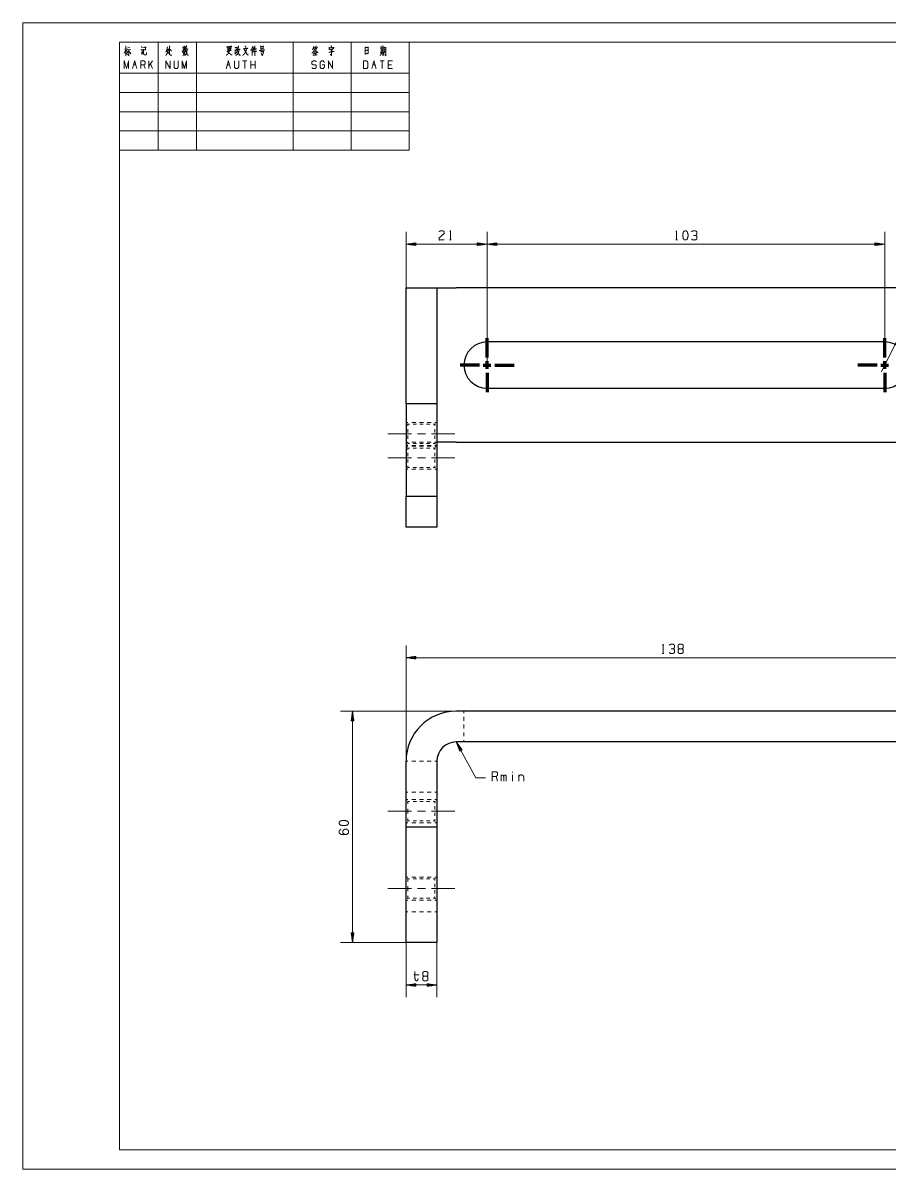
# Model space of a CAD drawing. Header units: millimetres. Extents: x 0 to 420, y 0 to 297.
# Drawn here: x 0 to 224.3, y 0 to 297 of the extents above; entities that cross this region are included whole.
import ezdxf

# ---------------------------------------------------------------- set-up
doc = ezdxf.new("R2010")
doc.units = ezdxf.units.MM
doc.layers.add('1', color=7, linetype='Continuous', true_color=0xffffff)

msp = doc.modelspace()

# ---------------------------------------------------------------- linework, layer by layer
at = {"layer": '1', "color": 132, "linetype": 'Continuous', "lineweight": 18}
for p, q in [((0, 297), (0, 0)), ((420, 297), (0, 297)), ((25, 292), (25, 264)), ((25, 292), (100, 292)), ((25, 292), (100, 292)), ((25, 292), (100, 292)), ((25, 292), (25, 5)), ((415, 292), (25, 292)), ((35, 292), (35, 264)), ((45, 292), (45, 264)), ((70, 292), (70, 264)), ((85, 292), (85, 264)), ((100, 292), (100, 264)), ((25, 284), (100, 284)), ((25, 279), (100, 279)), ((25, 274), (100, 274)), ((25, 269), (100, 269)), ((25, 264), (100, 264)), ((25, 5), (415, 5)), ((0, 0), (420, 0))]:
    msp.add_line(p, q, dxfattribs=at)
at = {"layer": '1', "color": 95, "linetype": 'Continuous', "lineweight": 18}
for p, q in [((26.34, 290.18), (26.96, 290.3)), ((26.7, 289.95), (26.92, 289.68)), ((26.99, 289.99), (27.95, 290.14)), ((27.13, 290.61), (27.71, 290.74)), ((41.34, 290.22), (42.13, 290.38)), ((42.25, 290.16), (42.79, 290.28)), ((53.17, 290.09), (53.7, 290.18)), ((54.91, 288.87), (55.37, 289.43)), ((75.25, 290.57), (75.67, 290.63)), ((75.35, 290.55), (75.45, 290.24)), ((75.83, 289.64), (75.37, 289.56)), ((75.82, 290.51), (76.35, 290.61)), ((75.98, 290.49), (76.11, 290.16)), ((92.56, 290.43), (93.43, 290.55)), ((92.84, 290.07), (93.11, 290.14)), ((92.86, 289.72), (93.09, 289.78)), ((93.6, 290.05), (93.85, 290.12)), ((28.66, 286.17), (29.22, 286.17)), ((31.62, 285.18), (31.34, 286.17)), ((33.59, 287.14), (32.63, 285.78)), ((32.63, 285.18), (32.63, 287.14)), ((33.59, 285.18), (33.04, 286.36)), ((52.94, 286.17), (53.49, 286.17)), ((58.02, 287.14), (56.9, 287.14)), ((57.46, 287.14), (57.46, 285.18)), ((59.02, 285.18), (59.02, 287.14)), ((60.14, 286.17), (59.02, 286.17)), ((60.14, 285.18), (60.14, 287.14)), ((90.65, 286.17), (91.2, 286.17)), ((93.6, 287.14), (92.49, 287.14)), ((93.05, 287.14), (93.05, 285.18)), ((95.45, 286.17), (94.61, 286.17)), ((110.52, 240.75), (110.95, 240.75)), ((169.11, 240.75), (169.53, 240.75)), ((165.61, 133.61), (166.03, 133.61)), ((122.93, 100.56), (122.59, 101.76)), ((123.86, 100.56), (123.86, 102.14)), ((126.81, 102.14), (126.81, 100.56)), ((128.41, 102.14), (128.41, 100.56)), ((101.29, 50.36), (102.61, 50.36))]:
    msp.add_line(p, q, dxfattribs=at)
at = {"layer": '1', "color": 13, "linetype": 'Continuous', "lineweight": 18}
for p, q in [((99.23, 228.33), (99.23, 242.84)), ((120.23, 208.33), (120.23, 242.84)), ((120.23, 215.33), (120.23, 242.84)), ((222.37, 206.59), (239.41, 241.02)), ((223.23, 215.33), (223.23, 242.84)), ((101.77, 240), (99.23, 239.66)), ((99.23, 239.66), (101.77, 239.33)), ((120.23, 239.66), (99.23, 239.66)), ((101.77, 239.69), (99.42, 239.69)), ((101.77, 239.64), (99.42, 239.64)), ((101.77, 239.74), (99.81, 239.74)), ((101.77, 239.59), (99.81, 239.59)), ((101.77, 239.79), (100.19, 239.79)), ((101.77, 239.53), (100.19, 239.53)), ((101.77, 239.84), (100.58, 239.84)), ((101.77, 239.48), (100.58, 239.48)), ((101.77, 239.89), (100.96, 239.89)), ((101.77, 239.43), (100.96, 239.43)), ((101.77, 239.94), (101.35, 239.94)), ((101.77, 239.38), (101.35, 239.38)), ((101.77, 239.99), (101.74, 239.99)), ((101.77, 239.99), (101.74, 239.99)), ((101.77, 239.33), (101.74, 239.33)), ((101.77, 239.33), (101.74, 239.33)), ((101.77, 239.33), (101.77, 240)), ((117.69, 240), (117.69, 239.33)), ((120.23, 239.66), (117.69, 240)), ((117.69, 239.99), (117.72, 239.99)), ((117.69, 239.99), (117.72, 239.99)), ((117.69, 239.94), (118.11, 239.94)), ((117.69, 239.89), (118.49, 239.89)), ((117.69, 239.84), (118.88, 239.84)), ((117.69, 239.79), (119.26, 239.79)), ((117.69, 239.74), (119.65, 239.74)), ((117.69, 239.69), (120.04, 239.69)), ((117.69, 239.33), (120.23, 239.66)), ((117.69, 239.64), (120.04, 239.64)), ((117.69, 239.59), (119.65, 239.59)), ((117.69, 239.53), (119.26, 239.53)), ((117.69, 239.48), (118.88, 239.48)), ((117.69, 239.43), (118.49, 239.43)), ((117.69, 239.38), (118.11, 239.38)), ((117.69, 239.33), (117.72, 239.33)), ((117.69, 239.33), (117.72, 239.33)), ((122.77, 240), (120.23, 239.66)), ((120.23, 239.66), (122.77, 239.33)), ((120.23, 239.66), (223.23, 239.66)), ((122.77, 239.69), (120.42, 239.69)), ((122.77, 239.64), (120.42, 239.64)), ((122.77, 239.74), (120.81, 239.74)), ((122.77, 239.59), (120.81, 239.59)), ((122.77, 239.79), (121.19, 239.79)), ((122.77, 239.53), (121.19, 239.53)), ((122.77, 239.84), (121.58, 239.84)), ((122.77, 239.48), (121.58, 239.48)), ((122.77, 239.89), (121.96, 239.89)), ((122.77, 239.43), (121.96, 239.43)), ((122.77, 239.94), (122.35, 239.94)), ((122.77, 239.38), (122.35, 239.38)), ((122.77, 239.99), (122.74, 239.99)), ((122.77, 239.99), (122.74, 239.99)), ((122.77, 239.33), (122.74, 239.33)), ((122.77, 239.33), (122.74, 239.33)), ((122.77, 239.33), (122.77, 240)), ((220.69, 240), (220.69, 239.33)), ((223.23, 239.66), (220.69, 240)), ((220.69, 239.99), (220.72, 239.99)), ((220.69, 239.99), (220.72, 239.99)), ((220.69, 239.94), (221.11, 239.94)), ((220.69, 239.89), (221.49, 239.89)), ((220.69, 239.84), (221.88, 239.84)), ((220.69, 239.79), (222.26, 239.79)), ((220.69, 239.74), (222.65, 239.74)), ((220.69, 239.69), (223.04, 239.69)), ((220.69, 239.33), (223.23, 239.66)), ((220.69, 239.64), (223.04, 239.64)), ((220.69, 239.59), (222.65, 239.59)), ((220.69, 239.53), (222.26, 239.53)), ((220.69, 239.48), (221.88, 239.48)), ((220.69, 239.43), (221.49, 239.43)), ((220.69, 239.38), (221.11, 239.38)), ((220.69, 239.33), (220.72, 239.33)), ((220.69, 239.33), (220.72, 239.33)), ((99.23, 105.67), (99.23, 135.7)), ((101.77, 132.86), (99.23, 132.52)), ((99.23, 132.52), (101.77, 132.19)), ((237.23, 132.52), (99.23, 132.52)), ((101.77, 132.55), (99.42, 132.55)), ((101.77, 132.5), (99.42, 132.5)), ((101.77, 132.6), (99.81, 132.6)), ((101.77, 132.45), (99.81, 132.45)), ((101.77, 132.65), (100.19, 132.65)), ((101.77, 132.4), (100.19, 132.4)), ((101.77, 132.7), (100.58, 132.7)), ((101.77, 132.34), (100.58, 132.34)), ((101.77, 132.75), (100.96, 132.75)), ((101.77, 132.29), (100.96, 132.29)), ((101.77, 132.8), (101.35, 132.8)), ((101.77, 132.24), (101.35, 132.24)), ((101.77, 132.85), (101.74, 132.85)), ((101.77, 132.85), (101.74, 132.85)), ((101.77, 132.19), (101.74, 132.19)), ((101.77, 132.19), (101.74, 132.19)), ((101.77, 132.19), (101.77, 132.86)), ((112.23, 118.67), (82.22, 118.67)), ((85.39, 118.67), (85.06, 116.13)), ((85.06, 116.13), (85.06, 116.16)), ((85.06, 116.13), (85.06, 116.16)), ((85.06, 116.13), (85.73, 116.13)), ((85.11, 116.13), (85.11, 116.55)), ((85.17, 116.13), (85.17, 116.93)), ((85.22, 116.13), (85.22, 117.32)), ((85.27, 116.13), (85.27, 117.71)), ((85.32, 116.13), (85.32, 118.09)), ((85.37, 116.13), (85.37, 118.48)), ((85.73, 116.13), (85.39, 118.67)), ((85.39, 58.67), (85.39, 118.67)), ((85.42, 116.13), (85.42, 118.48)), ((85.47, 116.13), (85.47, 118.09)), ((85.52, 116.13), (85.52, 117.71)), ((85.57, 116.13), (85.57, 117.32)), ((85.62, 116.13), (85.62, 116.93)), ((85.67, 116.13), (85.67, 116.55)), ((85.72, 116.13), (85.72, 116.16)), ((85.72, 116.13), (85.72, 116.16)), ((113.73, 108.6), (112.23, 110.67)), ((112.23, 110.67), (113.15, 108.28)), ((117.28, 101.37), (112.23, 110.67)), ((113.42, 108.43), (112.3, 110.49)), ((113.46, 108.45), (112.34, 110.51)), ((113.37, 108.4), (112.44, 110.13)), ((113.51, 108.48), (112.57, 110.2)), ((113.33, 108.38), (112.58, 109.76)), ((113.28, 108.35), (112.72, 109.4)), ((113.55, 108.5), (112.8, 109.88)), ((113.24, 108.33), (112.86, 109.04)), ((113.2, 108.31), (113, 108.67)), ((113.6, 108.52), (113.03, 109.57)), ((113.15, 108.28), (113.14, 108.31)), ((113.15, 108.28), (113.14, 108.31)), ((113.15, 108.28), (113.73, 108.6)), ((113.64, 108.55), (113.26, 109.25)), ((113.69, 108.57), (113.49, 108.94)), ((113.73, 108.6), (113.72, 108.62)), ((113.73, 108.6), (113.72, 108.62)), ((119.82, 101.37), (117.28, 101.37)), ((85.06, 61.21), (85.06, 61.18)), ((85.06, 61.21), (85.06, 61.18)), ((85.06, 61.21), (85.39, 58.67)), ((85.73, 61.21), (85.06, 61.21)), ((85.11, 61.21), (85.11, 60.79)), ((85.17, 61.21), (85.17, 60.41)), ((85.22, 61.21), (85.22, 60.02)), ((85.27, 61.21), (85.27, 59.64)), ((85.32, 61.21), (85.32, 59.25)), ((85.37, 61.21), (85.37, 58.86)), ((85.39, 58.67), (85.73, 61.21)), ((85.42, 61.21), (85.42, 58.86)), ((85.47, 61.21), (85.47, 59.25)), ((85.52, 61.21), (85.52, 59.64)), ((85.57, 61.21), (85.57, 60.02)), ((85.62, 61.21), (85.62, 60.41)), ((85.67, 61.21), (85.67, 60.79)), ((85.72, 61.21), (85.72, 61.18)), ((85.72, 61.21), (85.72, 61.18)), ((99.23, 58.67), (82.22, 58.67)), ((99.23, 58.67), (99.23, 44.52)), ((107.23, 58.67), (107.23, 44.52)), ((101.77, 48.03), (99.23, 47.7)), ((99.23, 47.7), (101.77, 47.36)), ((99.23, 47.7), (107.23, 47.7)), ((101.77, 47.72), (99.42, 47.72)), ((101.77, 47.67), (99.42, 47.67)), ((101.77, 47.77), (99.81, 47.77)), ((101.77, 47.62), (99.81, 47.62)), ((101.77, 47.82), (100.19, 47.82)), ((101.77, 47.57), (100.19, 47.57)), ((101.77, 47.87), (100.58, 47.87)), ((101.77, 47.92), (100.96, 47.92)), ((101.77, 47.98), (101.35, 47.98)), ((101.77, 48.03), (101.74, 48.03)), ((101.77, 48.03), (101.74, 48.03)), ((101.77, 47.36), (101.77, 48.03)), ((104.69, 48.03), (104.72, 48.03)), ((104.69, 48.03), (104.72, 48.03)), ((104.69, 48.03), (104.69, 47.36)), ((107.23, 47.7), (104.69, 48.03)), ((104.69, 47.98), (105.11, 47.98)), ((104.69, 47.92), (105.49, 47.92)), ((104.69, 47.87), (105.88, 47.87)), ((104.69, 47.82), (106.26, 47.82)), ((104.69, 47.77), (106.65, 47.77)), ((104.69, 47.72), (107.04, 47.72)), ((104.69, 47.36), (107.23, 47.7)), ((104.69, 47.67), (107.04, 47.67)), ((104.69, 47.62), (106.65, 47.62)), ((104.69, 47.57), (106.26, 47.57)), ((101.77, 47.52), (100.58, 47.52)), ((101.77, 47.47), (100.96, 47.47)), ((101.77, 47.42), (101.35, 47.42)), ((101.77, 47.37), (101.74, 47.37)), ((101.77, 47.37), (101.74, 47.37)), ((104.69, 47.52), (105.88, 47.52)), ((104.69, 47.47), (105.49, 47.47)), ((104.69, 47.42), (105.11, 47.42)), ((104.69, 47.37), (104.72, 47.37)), ((104.69, 47.37), (104.72, 47.37))]:
    msp.add_line(p, q, dxfattribs=at)
at = {"layer": '1', "color": 30, "linetype": 'Continuous', "lineweight": 25}
for p, q in [((99.23, 228.33), (107.23, 228.33)), ((99.23, 198.33), (99.23, 228.33)), ((107.23, 228.33), (107.23, 198.33)), ((237.23, 228.33), (112.23, 228.33)), ((223.23, 214.33), (120.23, 214.33)), ((120.23, 202.33), (223.23, 202.33)), ((99.23, 198.33), (99.23, 174.33)), ((107.23, 198.33), (99.23, 198.33)), ((107.23, 198.33), (107.23, 174.33)), ((112.23, 188.33), (232.23, 188.33)), ((99.23, 166.33), (99.23, 174.33)), ((99.23, 174.33), (107.23, 174.33)), ((107.23, 174.33), (107.23, 166.33)), ((107.23, 166.33), (99.23, 166.33)), ((237.23, 118.67), (112.23, 118.67)), ((237.23, 110.67), (112.23, 110.67)), ((99.23, 88.67), (99.23, 105.67)), ((107.23, 105.67), (107.23, 88.67)), ((99.23, 88.67), (107.23, 88.67)), ((99.23, 58.67), (99.23, 88.67)), ((107.23, 88.67), (107.23, 58.67)), ((107.23, 58.67), (99.23, 58.67))]:
    msp.add_line(p, q, dxfattribs=at)
at = {"layer": '1', "color": 252, "linetype": 'Continuous', "lineweight": 70}
for p, q in [((120.23, 210.33), (120.23, 215.33)), ((223.23, 210.33), (223.23, 215.33)), ((118.23, 208.33), (113.23, 208.33)), ((119.23, 208.33), (121.23, 208.33)), ((120.23, 207.33), (120.23, 209.33)), ((122.23, 208.33), (127.23, 208.33)), ((221.23, 208.33), (216.23, 208.33)), ((222.23, 208.33), (224.23, 208.33)), ((223.23, 207.33), (223.23, 209.33)), ((120.23, 206.33), (120.23, 201.33)), ((223.23, 206.33), (223.23, 201.33))]:
    msp.add_line(p, q, dxfattribs=at)
at = {"layer": '1', "color": 43, "linetype": 'Continuous', "lineweight": 18}
for p, q in [((99.23, 193.49), (99.73, 193.49)), ((99.35, 193.37), (99.23, 193.49)), ((99.73, 192.99), (99.6, 193.12)), ((100.73, 193.49), (101.73, 193.49)), ((102.73, 193.49), (103.73, 193.49)), ((104.73, 193.49), (105.73, 193.49)), ((106.73, 193.49), (107.23, 193.49)), ((106.85, 193.12), (106.73, 192.99)), ((107.23, 193.49), (107.1, 193.37)), ((100.17, 192.99), (99.73, 192.99)), ((101.92, 192.99), (101.04, 192.99)), ((103.67, 192.99), (102.79, 192.99)), ((105.42, 192.99), (104.54, 192.99)), ((106.73, 192.99), (106.29, 192.99)), ((99.73, 188.33), (99.23, 188.33)), ((99.23, 187.49), (99.35, 187.62)), ((99.23, 187.49), (99.73, 187.49)), ((99.23, 187.33), (99.73, 187.33)), ((99.35, 187.21), (99.23, 187.33)), ((99.6, 187.87), (99.73, 187.99)), ((99.73, 187.99), (100.17, 187.99)), ((101.73, 188.33), (100.73, 188.33)), ((100.73, 187.49), (101.73, 187.49)), ((100.73, 187.33), (101.73, 187.33)), ((101.04, 187.99), (101.92, 187.99)), ((103.73, 188.33), (102.73, 188.33)), ((102.73, 187.49), (103.73, 187.49)), ((102.73, 187.33), (103.73, 187.33)), ((102.79, 187.99), (103.67, 187.99)), ((104.54, 187.99), (105.42, 187.99)), ((105.73, 188.33), (104.73, 188.33)), ((104.73, 187.49), (105.73, 187.49)), ((104.73, 187.33), (105.73, 187.33)), ((106.29, 187.99), (106.73, 187.99)), ((107.23, 188.33), (106.73, 188.33)), ((106.73, 187.99), (106.85, 187.87)), ((106.73, 187.49), (107.23, 187.49)), ((106.73, 187.33), (107.23, 187.33)), ((107.1, 187.62), (107.23, 187.49)), ((107.23, 187.33), (107.1, 187.21)), ((99.73, 186.83), (99.6, 186.96)), ((100.17, 186.83), (99.73, 186.83)), ((101.92, 186.83), (101.04, 186.83)), ((103.67, 186.83), (102.79, 186.83)), ((105.42, 186.83), (104.54, 186.83)), ((106.73, 186.83), (106.29, 186.83)), ((106.85, 186.96), (106.73, 186.83)), ((99.23, 181.33), (99.35, 181.46)), ((99.23, 181.33), (99.73, 181.33)), ((99.6, 181.71), (99.73, 181.83)), ((99.73, 181.83), (100.17, 181.83)), ((100.73, 181.33), (101.73, 181.33)), ((101.04, 181.83), (101.92, 181.83)), ((102.73, 181.33), (103.73, 181.33)), ((102.79, 181.83), (103.67, 181.83)), ((104.54, 181.83), (105.42, 181.83)), ((104.73, 181.33), (105.73, 181.33)), ((106.29, 181.83), (106.73, 181.83)), ((106.73, 181.83), (106.85, 181.71)), ((106.73, 181.33), (107.23, 181.33)), ((107.1, 181.46), (107.23, 181.33)), ((114.23, 118.67), (114.23, 118.17)), ((114.23, 117.17), (114.23, 116.17)), ((114.23, 115.17), (114.23, 114.17)), ((114.23, 113.17), (114.23, 112.17)), ((114.23, 111.17), (114.23, 110.67)), ((99.73, 105.67), (99.23, 105.67)), ((101.73, 105.67), (100.73, 105.67)), ((103.73, 105.67), (102.73, 105.67)), ((105.73, 105.67), (104.73, 105.67)), ((107.23, 105.67), (106.73, 105.67)), ((99.23, 97.67), (99.73, 97.67)), ((99.23, 95.75), (99.73, 95.75)), ((99.35, 95.62), (99.23, 95.75)), ((99.73, 95.25), (99.6, 95.37)), ((100.17, 95.25), (99.73, 95.25)), ((100.73, 97.67), (101.73, 97.67)), ((100.73, 95.75), (101.73, 95.75)), ((101.92, 95.25), (101.04, 95.25)), ((102.73, 97.67), (103.73, 97.67)), ((102.73, 95.75), (103.73, 95.75)), ((103.67, 95.25), (102.79, 95.25)), ((105.42, 95.25), (104.54, 95.25)), ((104.73, 97.67), (105.73, 97.67)), ((104.73, 95.75), (105.73, 95.75)), ((106.73, 95.25), (106.29, 95.25)), ((106.73, 97.67), (107.23, 97.67)), ((106.73, 95.75), (107.23, 95.75)), ((106.85, 95.37), (106.73, 95.25)), ((107.23, 95.75), (107.1, 95.62)), ((99.73, 92.75), (99.73, 93.37)), ((99.73, 92.12), (99.73, 92.75)), ((99.23, 89.75), (99.35, 89.87)), ((99.23, 89.75), (99.73, 89.75)), ((99.6, 90.12), (99.73, 90.25)), ((99.73, 90.25), (100.17, 90.25)), ((100.73, 89.75), (101.73, 89.75)), ((101.04, 90.25), (101.92, 90.25)), ((102.73, 89.75), (103.73, 89.75)), ((102.79, 90.25), (103.67, 90.25)), ((104.54, 90.25), (105.42, 90.25)), ((104.73, 89.75), (105.73, 89.75)), ((106.29, 90.25), (106.73, 90.25)), ((106.73, 90.25), (106.85, 90.12)), ((106.73, 89.75), (107.23, 89.75)), ((107.1, 89.87), (107.23, 89.75)), ((99.23, 75.67), (99.73, 75.67)), ((99.35, 75.55), (99.23, 75.67)), ((99.73, 75.17), (99.6, 75.3)), ((100.17, 75.17), (99.73, 75.17)), ((100.73, 75.67), (101.73, 75.67)), ((101.92, 75.17), (101.04, 75.17)), ((102.73, 75.67), (103.73, 75.67)), ((103.67, 75.17), (102.79, 75.17)), ((105.42, 75.17), (104.54, 75.17)), ((104.73, 75.67), (105.73, 75.67)), ((106.73, 75.17), (106.29, 75.17)), ((106.73, 75.67), (107.23, 75.67)), ((106.85, 75.3), (106.73, 75.17)), ((107.23, 75.67), (107.1, 75.55)), ((99.73, 72.67), (99.73, 73.3)), ((99.73, 72.05), (99.73, 72.67)), ((99.23, 69.67), (99.35, 69.8)), ((99.23, 69.67), (99.73, 69.67)), ((99.6, 70.05), (99.73, 70.17)), ((99.73, 70.17), (100.17, 70.17)), ((100.73, 69.67), (101.73, 69.67)), ((101.04, 70.17), (101.92, 70.17)), ((102.73, 69.67), (103.73, 69.67)), ((102.79, 70.17), (103.67, 70.17)), ((104.54, 70.17), (105.42, 70.17)), ((104.73, 69.67), (105.73, 69.67)), ((106.29, 70.17), (106.73, 70.17)), ((106.73, 70.17), (106.85, 70.05)), ((106.73, 69.67), (107.23, 69.67)), ((107.1, 69.8), (107.23, 69.67)), ((99.73, 66.67), (99.23, 66.67)), ((101.73, 66.67), (100.73, 66.67)), ((103.73, 66.67), (102.73, 66.67)), ((105.73, 66.67), (104.73, 66.67)), ((107.23, 66.67), (106.73, 66.67))]:
    msp.add_line(p, q, dxfattribs=at)
at = {"layer": '1', "color": 252, "linetype": 'Continuous', "lineweight": 18}
for p, q in [((102.22, 190.49), (104.23, 190.49)), ((102.22, 184.33), (104.23, 184.33)), ((102.22, 92.75), (104.23, 92.75)), ((102.22, 72.67), (104.23, 72.67))]:
    msp.add_line(p, q, dxfattribs=at)
at = {"layer": '1', "color": 30, "linetype": 'Continuous', "lineweight": 25}
for centre, radius, start, end in [((120.23, 208.33), 6, 90, 270), ((223.23, 208.33), 6, 270, 90), ((112.23, 105.67), 13, 90, 180), ((112.23, 105.67), 5, 90, 180)]:
    msp.add_arc(centre, radius, start, end, dxfattribs=at)
at = {"layer": '1', "color": 13, "linetype": 'Continuous', "lineweight": 18}
msp.add_arc((223.23, 208.33), 6, 90, 91.5557, dxfattribs=at)
at = {"layer": '1', "color": 95, "linetype": 'Continuous', "lineweight": 18}
for points, knots in [([(26.67, 291.07), (26.66, 288.89), (26.63, 288.5), (26.61, 288.71), (26.64, 288.94)], [0, 0, 0.723303, 0.854546, 0.923601, 1, 1]), ([(41.73, 291.07), (41.76, 290.92), (41.76, 289.78), (41.73, 289.93), (41.76, 290.05)], [0, 0, 0.094654, 0.823636, 0.91829, 1, 1]), ([(42.33, 291.11), (42.33, 290.98), (42.32, 290.76), (42.27, 290.47), (42.23, 290.16), (42.17, 289.91), (42.1, 289.68), (42.08, 289.62)], [0, 0, 0.081852, 0.232243, 0.425429, 0.63211, 0.800313, 0.957953, 1, 1]), ([(60.08, 291.07), (60.12, 290.98), (60.09, 291.03), (60.11, 288.54), (60.09, 288.73), (60.11, 289.04)], [0, 0, 0.029975, 0.04619, 0.840789, 0.900562, 1, 1]), ([(61.57, 291.07), (61.63, 290.82), (61.63, 290.09), (61.63, 290.28), (62.33, 290.38), (62.21, 290.38), (62.24, 290.9), (62.26, 290.98), (62.29, 290.92), (62.19, 290.9), (61.63, 290.82)], [0, 0, 0.076614, 0.294117, 0.350048, 0.563214, 0.598361, 0.753971, 0.779215, 0.799829, 0.831205, 1, 1]), ([(79.78, 291.09), (79.89, 290.96), (79.93, 290.86), (79.96, 290.69)], [0, 0, 0.364604, 0.619196, 1, 1]), ([(93.21, 291.11), (93.24, 290.98), (93.19, 289.37)], [0, 0, 0.073211, 1, 1]), ([(26.67, 290.16), (26.6, 289.91), (26.48, 289.62), (26.35, 289.35), (26.23, 289.14)], [0, 0, 0.233514, 0.515368, 0.78555, 1, 1]), ([(27.18, 289.66), (27.17, 289.58), (26.86, 288.96)], [0, 0, 0.108202, 1, 1]), ([(27.37, 289.99), (27.42, 289.87), (27.42, 288.83), (27.4, 288.6), (27.39, 288.52), (27.11, 288.85), (27.39, 288.56)], [0, 0, 0.056947, 0.504404, 0.603051, 0.639405, 0.826366, 1, 1]), ([(27.61, 289.58), (27.87, 289.16), (27.92, 289), (27.81, 289.27)], [0, 0, 0.516563, 0.696901, 1, 1]), ([(30.53, 289.99), (30.92, 290.09), (30.86, 290.16), (30.83, 288.96), (30.77, 288.83), (31.12, 289.41)], [0, 0, 0.158008, 0.19221, 0.673433, 0.728446, 1, 1]), ([(30.7, 290.88), (30.87, 290.72), (30.92, 290.63), (30.92, 290.53), (30.9, 290.67)], [0, 0, 0.413146, 0.573572, 0.750721, 1, 1]), ([(31.19, 290.63), (31.87, 290.74), (31.82, 290.8), (31.73, 290.05), (31.82, 290.05), (31.25, 289.99)], [0, 0, 0.313958, 0.349012, 0.694882, 0.735357, 1, 1]), ([(31.22, 290.22), (31.25, 289.91), (31.25, 289.2), (31.27, 288.98), (31.3, 288.87), (31.34, 288.81), (31.41, 288.77), (31.53, 288.75), (31.66, 288.73), (32.03, 288.79), (32, 289.33), (32, 288.79)], [0, 0, 0.097093, 0.316208, 0.387239, 0.42073, 0.444406, 0.470581, 0.507596, 0.549105, 0.664641, 0.832445, 1, 1]), ([(37.43, 290.84), (37.42, 290.72), (37.34, 290.3), (37.26, 290.01), (37.18, 289.8), (37.09, 289.6), (37.01, 289.43)], [0, 0, 0.084498, 0.36853, 0.573114, 0.721457, 0.873368, 1, 1]), ([(37.28, 290.09), (37.75, 290.18), (37.71, 290.22), (37.68, 290.03), (37.62, 289.76), (37.56, 289.6), (37.48, 289.37), (37.4, 289.18), (37.28, 288.98), (37.2, 288.81), (37.02, 288.56)], [0, 0, 0.202443, 0.228131, 0.308408, 0.425631, 0.500403, 0.604281, 0.689483, 0.790714, 0.870506, 1, 1]), ([(37.28, 289.8), (38.22, 288.62), (38.56, 288.65), (38.54, 288.65), (38.24, 288.67), (38.08, 288.81)], [0, 0, 0.632183, 0.773704, 0.779845, 0.909108, 1, 1]), ([(37.97, 291.05), (38.02, 290.94), (38, 290.84), (37.99, 289.12), (37.97, 289.23), (38, 289.45)], [0, 0, 0.049543, 0.095606, 0.852767, 0.898838, 1, 1]), ([(38.1, 290.16), (38.13, 290.14), (38.4, 289.8), (38.47, 289.68)], [0, 0, 0.059448, 0.761031, 1, 1]), ([(41.75, 290.24), (41.62, 290.01), (41.48, 289.8), (41.35, 289.64), (41.22, 289.49)], [0, 0, 0.287221, 0.555142, 0.786181, 1, 1]), ([(41.34, 289.31), (41.97, 289.45), (41.98, 289.64), (41.98, 289.56), (41.91, 289.31), (41.81, 289.04), (41.7, 288.83), (41.59, 288.71), (41.48, 288.58), (41.41, 288.52)], [0, 0, 0.30447, 0.39258, 0.431622, 0.553714, 0.689469, 0.798362, 0.878841, 0.954752, 1, 1]), ([(41.43, 290.8), (41.56, 290.57), (41.59, 290.43)], [0, 0, 0.640221, 1, 1]), ([(41.72, 289.66), (41.56, 289.08), (41.66, 289.04), (41.78, 289), (41.89, 288.94), (42.04, 288.85)], [0, 0, 0.5291, 0.62629, 0.735524, 0.852093, 1, 1]), ([(41.76, 290.2), (41.94, 290.07), (42.03, 289.97)], [0, 0, 0.613122, 1, 1]), ([(42.03, 290.92), (42.03, 290.82), (41.91, 290.34)], [0, 0, 0.174301, 1, 1]), ([(42.54, 290.16), (42.49, 289.8), (42.45, 289.56), (42.41, 289.35), (42.35, 289.16), (42.23, 288.91), (42.13, 288.73), (42.01, 288.56), (41.92, 288.48)], [0, 0, 0.19438, 0.332636, 0.448614, 0.555649, 0.70616, 0.822692, 0.933847, 1, 1]), ([(42.22, 289.89), (42.25, 289.85), (42.39, 289.27), (42.49, 289), (42.6, 288.71), (42.63, 288.65), (42.85, 288.67), (42.63, 288.69), (42.55, 288.81)], [0, 0, 0.026721, 0.341749, 0.493483, 0.655465, 0.691641, 0.80784, 0.924039, 1, 1]), ([(53.44, 290.84), (53.42, 290.18), (53.41, 289.85), (53.39, 289.66), (53.38, 289.56), (53.36, 289.43), (53.32, 289.31), (53.27, 289.2), (53.14, 289.02), (53, 288.85), (52.79, 288.73), (52.69, 288.67), (52.65, 288.65)], [0, 0, 0.263783, 0.395771, 0.470171, 0.511786, 0.56157, 0.614019, 0.658777, 0.749614, 0.837596, 0.932985, 0.980677, 1, 1]), ([(52.76, 290.82), (52.82, 290.78), (52.85, 290.8), (54.11, 290.94), (54.07, 290.96), (53.92, 290.92)], [0, 0, 0.045522, 0.068286, 0.872626, 0.90344, 1, 1]), ([(52.82, 289.6), (52.89, 289.6), (53.17, 289.37), (53.41, 289.16), (53.63, 288.98), (53.9, 288.71), (54.23, 288.75), (53.92, 288.71), (53.82, 288.79)], [0, 0, 0.033467, 0.197839, 0.340788, 0.472468, 0.649452, 0.797921, 0.939753, 1, 1]), ([(53, 290.59), (53.04, 290.41), (53.04, 289.66), (53.03, 289.7), (53.89, 289.85), (53.8, 289.85), (53.89, 290.63), (53.92, 290.57), (53.87, 290.53), (53.04, 290.43)], [0, 0, 0.051663, 0.252803, 0.264656, 0.500971, 0.524672, 0.738301, 0.756829, 0.773117, 1, 1]), ([(54.88, 290.57), (55.47, 290.67), (55.41, 290.74), (55.34, 290.01), (55.41, 290.01), (54.97, 289.93), (54.94, 290.12), (54.97, 289.89), (54.96, 288.96)], [0, 0, 0.181366, 0.207406, 0.429567, 0.451891, 0.588199, 0.645735, 0.715777, 1, 1]), ([(55.98, 290.12), (55.98, 289.99), (55.92, 289.66), (55.86, 289.47), (55.81, 289.31), (55.73, 289.16), (55.65, 289.02), (55.54, 288.87), (55.31, 288.67), (55.13, 288.58)], [0, 0, 0.067236, 0.249298, 0.354996, 0.450079, 0.537949, 0.629663, 0.725721, 0.894899, 1, 1]), ([(55.85, 291.05), (55.82, 290.8), (55.73, 290.47), (55.62, 290.12), (55.53, 289.89), (55.47, 289.72), (55.41, 289.58)], [0, 0, 0.162457, 0.385014, 0.625897, 0.784413, 0.898493, 1, 1]), ([(55.54, 289.8), (55.59, 289.78), (56.04, 288.67), (56.32, 288.65), (56.06, 288.71), (55.98, 288.83)], [0, 0, 0.024909, 0.644018, 0.787117, 0.926016, 1, 1]), ([(55.62, 290.07), (56.27, 290.2), (56.2, 290.22), (56.08, 290.18)], [0, 0, 0.769962, 0.857327, 1, 1]), ([(57.88, 290.32), (57.88, 290.2), (57.81, 289.91), (57.74, 289.68), (57.65, 289.43), (57.52, 289.23), (57.5, 289.18), (57.42, 289.08), (57.31, 288.94), (57.18, 288.81), (57.06, 288.69), (56.93, 288.58)], [0, 0, 0.060656, 0.206644, 0.323463, 0.452143, 0.571976, 0.593424, 0.659716, 0.74639, 0.834816, 0.918178, 1, 1]), ([(57.02, 290.28), (58.29, 290.43), (58.21, 290.45), (58.12, 290.41)], [0, 0, 0.872478, 0.933903, 1, 1]), ([(57.34, 290.05), (57.4, 290.01), (58.1, 288.75), (58.43, 288.69), (58.12, 288.77), (58.02, 288.89)], [0, 0, 0.030854, 0.652647, 0.79375, 0.930716, 1, 1]), ([(57.56, 291.03), (57.66, 290.84), (57.71, 290.72), (57.74, 290.59)], [0, 0, 0.450481, 0.729637, 1, 1]), ([(59.55, 290.98), (59.48, 290.72), (59.38, 290.47), (59.26, 290.24), (59.14, 290.05), (59, 289.85)], [0, 0, 0.21836, 0.428744, 0.629221, 0.801494, 1, 1]), ([(59.38, 290.41), (59.39, 289.16), (59.39, 288.56), (59.38, 288.69), (59.39, 288.91)], [0, 0, 0.565717, 0.839123, 0.896086, 1, 1]), ([(59.57, 289.49), (60.61, 289.7), (60.53, 289.72), (60.4, 289.66)], [0, 0, 0.826976, 0.886334, 1, 1]), ([(59.8, 290.72), (59.76, 290.38), (59.7, 290.09), (59.64, 289.89), (59.6, 289.76)], [0, 0, 0.34211, 0.644851, 0.86512, 1, 1]), ([(59.8, 290.14), (60.47, 290.32), (60.4, 290.32), (60.28, 290.26)], [0, 0, 0.772509, 0.853435, 1, 1]), ([(61.18, 289.87), (61.37, 289.87), (61.75, 289.91), (62.68, 290.05), (62.58, 290.07), (62.43, 290.03)], [0, 0, 0.10704, 0.322386, 0.855626, 0.914427, 1, 1]), ([(61.73, 289.91), (61.63, 289.41), (61.6, 289.49), (62.38, 289.62), (62.33, 289.7), (62.33, 289.62), (62.24, 289.27), (62.19, 289.04), (62.11, 288.85), (62.05, 288.71), (62.01, 288.6), (61.98, 288.58), (61.72, 289.06), (62, 288.62)], [0, 0, 0.13637, 0.159981, 0.371157, 0.396349, 0.418604, 0.516111, 0.579311, 0.63312, 0.675133, 0.705357, 0.714996, 0.861275, 1, 1]), ([(75.64, 290.3), (75.63, 290.2), (75.39, 289.83), (75.38, 289.78), (75.26, 289.6), (75.06, 289.37), (74.85, 289.16)], [0, 0, 0.074337, 0.387309, 0.418539, 0.575027, 0.79286, 1, 1]), ([(75.37, 290.98), (75.35, 290.84), (75.23, 290.53), (75.13, 290.28), (75.01, 290.07)], [0, 0, 0.148006, 0.485257, 0.758321, 1, 1]), ([(75.12, 288.62), (76.23, 288.73), (76.16, 288.73), (75.99, 288.71)], [0, 0, 0.825897, 0.879998, 1, 1]), ([(75.31, 289.27), (75.38, 289), (75.38, 288.87), (75.37, 289.04)], [0, 0, 0.489807, 0.707975, 1, 1]), ([(75.58, 289.43), (75.64, 289.12), (75.61, 288.96), (75.61, 289.18)], [0, 0, 0.443891, 0.680119, 1, 1]), ([(75.61, 290.16), (76.2, 289.37), (76.43, 289.37), (76.2, 289.39), (76.08, 289.54)], [0, 0, 0.599324, 0.742451, 0.886135, 1, 1]), ([(75.91, 290.98), (75.92, 290.88), (75.75, 290.3)], [0, 0, 0.147218, 1, 1]), ([(75.95, 289.41), (75.95, 289.27), (75.77, 288.69)], [0, 0, 0.19307, 1, 1]), ([(79.2, 289.41), (80.57, 289.6), (80.49, 289.62), (80.28, 289.56)], [0, 0, 0.820202, 0.873508, 1, 1]), ([(79.34, 290.74), (79.34, 290.51), (79.33, 290.34), (79.3, 290.22), (79.27, 290.12)], [0, 0, 0.361949, 0.626223, 0.829034, 1, 1]), ([(79.34, 290.49), (80.57, 290.63), (80.56, 290.67), (80.37, 290.26)], [0, 0, 0.712481, 0.737756, 1, 1]), ([(79.49, 290.07), (80.25, 290.18), (80.21, 290.24), (79.92, 289.72)], [0, 0, 0.533866, 0.586729, 1, 1]), ([(79.87, 289.87), (79.9, 289.76), (79.93, 289.64), (79.94, 289.43), (79.94, 289), (79.93, 288.85), (79.9, 288.65), (79.86, 288.52), (79.64, 288.87), (79.87, 288.56)], [0, 0, 0.049623, 0.1085, 0.204239, 0.404798, 0.471991, 0.568442, 0.629223, 0.820578, 1, 1]), ([(88.61, 290.8), (88.64, 290.59), (88.66, 290.14), (88.67, 289.66), (88.67, 289.6), (88.67, 288.83), (88.67, 288.98), (89.24, 289.1), (89.36, 288.96), (89.39, 289.14), (89.39, 289.39), (89.4, 289.87), (89.42, 290.36), (89.42, 290.78), (89.43, 290.72), (88.66, 290.57)], [0, 0, 0.037589, 0.119519, 0.205166, 0.216331, 0.354043, 0.380097, 0.485125, 0.518622, 0.552532, 0.597196, 0.682843, 0.77221, 0.846648, 0.858119, 1, 1]), ([(88.67, 289.83), (89.24, 289.95), (89.18, 289.97), (89.05, 289.89)], [0, 0, 0.728512, 0.805958, 1, 1]), ([(92.52, 289.25), (93.43, 289.41), (93.38, 289.43), (93.33, 289.37)], [0, 0, 0.873246, 0.919206, 1, 1]), ([(92.86, 289.12), (92.84, 289.02), (92.73, 288.81), (92.62, 288.67), (92.52, 288.56)], [0, 0, 0.157085, 0.51447, 0.781154, 1, 1]), ([(92.8, 290.98), (92.83, 290.86), (92.83, 289.31)], [0, 0, 0.075954, 1, 1]), ([(93.09, 289.18), (93.25, 288.94), (93.25, 288.83), (93.19, 289.02)], [0, 0, 0.497679, 0.671694, 1, 1]), ([(93.55, 290.82), (93.59, 290.59), (93.59, 290.14), (93.57, 289.64), (93.55, 289.33), (93.47, 289), (93.38, 288.79), (93.22, 288.48)], [0, 0, 0.096217, 0.285187, 0.491418, 0.620825, 0.76157, 0.854869, 1, 1]), ([(93.57, 289.52), (93.6, 289.52), (93.84, 289.58)], [0, 0, 0.107799, 1, 1]), ([(93.59, 290.57), (94.03, 290.67), (93.98, 290.74), (93.98, 290.05), (94, 289.12), (93.98, 288.77), (93.97, 288.56), (93.95, 288.5), (93.74, 288.77), (93.94, 288.58)], [0, 0, 0.13308, 0.155522, 0.357051, 0.631901, 0.735808, 0.797028, 0.815849, 0.918301, 1, 1]), ([(26.26, 285.18), (26.26, 287.14), (26.82, 285.18), (27.37, 287.14), (27.37, 285.18)], [0, 0, 0.245192, 0.5, 0.754808, 1, 1]), ([(30.51, 285.18), (30.51, 287.14), (31.34, 287.14), (31.62, 286.96), (31.62, 286.36), (31.34, 286.17), (30.51, 286.17)], [0, 0, 0.400952, 0.571035, 0.639278, 0.761676, 0.829917, 1, 1]), ([(37.01, 285.18), (37.01, 287.14), (38.12, 285.18), (38.12, 287.14)], [0, 0, 0.317574, 0.682426, 1, 1]), ([(39.13, 287.14), (39.13, 285.57), (39.39, 285.18), (39.95, 285.18), (40.24, 285.57), (40.24, 287.14)], [0, 0, 0.337152, 0.438599, 0.557781, 0.662848, 1, 1]), ([(41.25, 285.18), (41.25, 287.14), (41.81, 285.18), (42.36, 287.14), (42.36, 285.18)], [0, 0, 0.245192, 0.5, 0.754808, 1, 1]), ([(54.78, 287.14), (54.78, 285.57), (55.05, 285.18), (55.6, 285.18), (55.89, 285.57), (55.89, 287.14)], [0, 0, 0.337152, 0.438599, 0.557781, 0.662848, 1, 1]), ([(74.85, 285.36), (75.13, 285.18), (75.7, 285.18), (75.98, 285.39), (75.98, 285.97), (75.7, 286.17), (75.15, 286.17), (74.85, 286.36), (74.85, 286.96), (75.15, 287.14), (75.7, 287.14), (75.98, 286.96)], [0, 0, 0.068035, 0.184054, 0.254521, 0.372333, 0.442799, 0.555843, 0.626367, 0.748393, 0.81892, 0.931964, 1, 1]), ([(77.55, 286.17), (78.1, 286.17), (78.1, 285.57), (77.82, 285.18), (77.25, 285.18), (76.97, 285.57), (76.97, 286.75), (77.27, 287.14), (77.81, 287.14), (78.09, 286.75)], [0, 0, 0.103295, 0.214797, 0.304261, 0.410274, 0.499739, 0.718892, 0.809956, 0.910533, 1, 1]), ([(79.11, 285.18), (79.11, 287.14), (80.22, 285.18), (80.22, 287.14)], [0, 0, 0.317574, 0.682426, 1, 1]), ([(88.25, 285.18), (89.07, 285.18), (89.36, 285.57), (89.36, 286.75), (89.07, 287.14), (88.25, 287.14), (88.25, 285.18)], [0, 0, 0.142133, 0.227159, 0.431787, 0.516817, 0.65895, 1, 1]), ([(90.37, 285.18), (90.93, 287.14), (91.48, 285.18)], [0, 0, 0.5, 1, 1]), ([(95.73, 285.18), (94.61, 285.18), (94.61, 287.14), (95.73, 287.14)], [0, 0, 0.265389, 0.734611, 1, 1]), ([(107.79, 242.9), (108.11, 243.13), (108.79, 243.13), (109.13, 242.9), (109.13, 242.43), (107.77, 241.23), (107.79, 240.75), (109.13, 240.75)], [0, 0, 0.069691, 0.192977, 0.265273, 0.350228, 0.67474, 0.759753, 1, 1]), ([(110.59, 242.93), (110.74, 243.13), (110.74, 240.75)], [0, 0, 0.093491, 1, 1]), ([(169.18, 242.93), (169.32, 243.13), (169.32, 240.75)], [0, 0, 0.093493, 1, 1]), ([(171.76, 240.75), (172.09, 241), (172.27, 241.7), (172.27, 242.18), (172.09, 242.9), (171.76, 243.13), (171.42, 243.13), (171.08, 242.9), (170.91, 242.18), (170.93, 241.7), (171.08, 241), (171.42, 240.75), (171.76, 240.75)], [0, 0, 0.067528, 0.183971, 0.260585, 0.380943, 0.446143, 0.500307, 0.565505, 0.685864, 0.76253, 0.878309, 0.945835, 1, 1]), ([(174.21, 241.95), (174.55, 242.18), (174.55, 242.9), (174.21, 243.13), (173.52, 243.13), (173.18, 242.9)], [0, 0, 0.153872, 0.429851, 0.583723, 0.846122, 1, 1]), ([(173.2, 240.98), (173.52, 240.75), (174.21, 240.75), (174.55, 240.98), (174.55, 241.7), (174.21, 241.95), (173.7, 241.95)], [0, 0, 0.124123, 0.343689, 0.472444, 0.703374, 0.836728, 1, 1]), ([(165.68, 135.79), (165.82, 135.99), (165.82, 133.61)], [0, 0, 0.093489, 1, 1]), ([(168.43, 134.81), (168.77, 135.04), (168.77, 135.76), (168.43, 135.99), (167.74, 135.99), (167.41, 135.76)], [0, 0, 0.153875, 0.429853, 0.583728, 0.846125, 1, 1]), ([(167.43, 133.84), (167.74, 133.61), (168.43, 133.61), (168.77, 133.84), (168.77, 134.56), (168.43, 134.81), (167.92, 134.81)], [0, 0, 0.124121, 0.343688, 0.472447, 0.703378, 0.836733, 1, 1]), ([(170.02, 134.81), (169.7, 135.04), (169.7, 135.76), (170.02, 135.99), (170.71, 135.99), (171.05, 135.76), (171.05, 135.04), (170.71, 134.81), (170.02, 134.81), (169.68, 134.56), (169.68, 133.86), (170.02, 133.61), (170.71, 133.61), (171.05, 133.84), (171.05, 134.56), (170.71, 134.81)], [0, 0, 0.047573, 0.136085, 0.183659, 0.267815, 0.317165, 0.405677, 0.455028, 0.539184, 0.590297, 0.675756, 0.726869, 0.811025, 0.860376, 0.948887, 1, 1]), ([(121.58, 100.56), (121.58, 102.94), (122.59, 102.94), (122.93, 102.71), (122.93, 101.99), (122.59, 101.76), (121.58, 101.76)], [0, 0, 0.400952, 0.571035, 0.639278, 0.761673, 0.829917, 1, 1]), ([(123.86, 101.66), (123.91, 101.94), (124.09, 102.11), (124.28, 102.11), (124.46, 101.94), (124.53, 101.66), (124.53, 100.56)], [0, 0, 0.11888, 0.224454, 0.306982, 0.412559, 0.533084, 1, 1]), ([(124.53, 101.66), (124.58, 101.94), (124.76, 102.11), (124.97, 102.11), (125.13, 101.94), (125.2, 101.66), (125.2, 100.56)], [0, 0, 0.118606, 0.22394, 0.313758, 0.413912, 0.534159, 1, 1]), ([(126.81, 102.79), (126.84, 102.89), (126.81, 102.96), (126.77, 102.89), (126.81, 102.79)], [0, 0, 0.280622, 0.49999, 0.719369, 1, 1]), ([(128.41, 101.54), (128.52, 101.84), (128.71, 102.06), (128.96, 102.14), (129.19, 102.14), (129.44, 102.06), (129.63, 101.84), (129.74, 101.54), (129.74, 100.56)], [0, 0, 0.107752, 0.208451, 0.29601, 0.37382, 0.461379, 0.562078, 0.66983, 1, 1]), ([(84.3, 89.84), (84.05, 90.17), (83.35, 90.35), (82.88, 90.35), (82.15, 90.17), (81.93, 89.84), (81.93, 89.5), (82.15, 89.17), (82.88, 88.99), (83.35, 89.01), (84.05, 89.17), (84.3, 89.5), (84.3, 89.84)], [0, 0, 0.067525, 0.183971, 0.260583, 0.380942, 0.44614, 0.500305, 0.565504, 0.685863, 0.762528, 0.878309, 0.945835, 1, 1]), ([(83.35, 86.73), (82.88, 87.05), (82.88, 87.74), (83.35, 88.07), (83.83, 88.07), (84.3, 87.74), (84.3, 87.05), (83.83, 86.73), (82.4, 86.73), (81.93, 87.05), (81.93, 87.74), (82.4, 88.07)], [0, 0, 0.076963, 0.169761, 0.248073, 0.312019, 0.390331, 0.483128, 0.560092, 0.751927, 0.82889, 0.921688, 1, 1]), ([(102.37, 49.36), (102.28, 49.01), (102.08, 48.81), (101.84, 48.81), (101.62, 49.01), (101.55, 49.36), (101.55, 51.19)], [0, 0, 0.107406, 0.190397, 0.264021, 0.350759, 0.456999, 1, 1]), ([(103.88, 49.99), (103.56, 50.21), (103.56, 50.94), (103.88, 51.16), (104.57, 51.16), (104.91, 50.94), (104.91, 50.21), (104.57, 49.99), (103.88, 49.99), (103.55, 49.74), (103.55, 49.04), (103.88, 48.79), (104.57, 48.79), (104.91, 49.01), (104.91, 49.74), (104.57, 49.99)], [0, 0, 0.047573, 0.136085, 0.183659, 0.267814, 0.317165, 0.405677, 0.455028, 0.539184, 0.590297, 0.675756, 0.72687, 0.811026, 0.860376, 0.948888, 1, 1])]:
    msp.add_open_spline(points, degree=1, knots=knots, dxfattribs=at)
for points in [[(28.38, 285.18), (28.94, 287.14), (29.5, 285.18)], [(52.66, 285.18), (53.22, 287.14), (53.77, 285.18)]]:
    msp.add_open_spline(points, degree=1, dxfattribs=at)
at = {"layer": '1', "color": 30, "linetype": 'Continuous', "lineweight": 25}
for points, knots in [([(107.23, 228.33), (107.35, 228.33), (108.32, 228.33), (109.11, 228.33), (111.12, 228.33), (112.23, 228.33)], [0, 0, 0.025071, 0.218168, 0.376511, 0.777479, 1, 1]), ([(112.23, 188.33), (110.06, 188.33), (109.11, 188.33), (107.72, 188.33), (107.23, 188.33)], [0, 0, 0.433884, 0.623489, 0.900969, 1, 1])]:
    msp.add_open_spline(points, degree=1, knots=knots, dxfattribs=at)
at = {"layer": '1', "color": 252, "linetype": 'Continuous', "lineweight": 18}
for points, knots in [([(94.55, 190.49), (96.14, 190.49), (100.64, 190.49)], [0, 0, 0.260922, 1, 1]), ([(105.82, 190.49), (108.73, 190.49), (111.9, 190.49)], [0, 0, 0.478156, 1, 1]), ([(94.55, 184.33), (96.14, 184.33), (100.64, 184.33)], [0, 0, 0.260922, 1, 1]), ([(105.82, 184.33), (108.73, 184.33), (111.9, 184.33)], [0, 0, 0.478156, 1, 1]), ([(94.55, 92.75), (96.14, 92.75), (100.64, 92.75)], [0, 0, 0.260922, 1, 1]), ([(105.82, 92.75), (108.73, 92.75), (111.9, 92.75)], [0, 0, 0.478156, 1, 1]), ([(94.55, 72.67), (96.14, 72.67), (100.64, 72.67)], [0, 0, 0.260922, 1, 1]), ([(105.82, 72.67), (108.73, 72.67), (111.9, 72.67)], [0, 0, 0.478156, 1, 1])]:
    msp.add_open_spline(points, degree=1, knots=knots, dxfattribs=at)
at = {"layer": '1', "color": 43, "linetype": 'Continuous', "lineweight": 18}
for points, knots in [([(99.73, 192.57), (99.73, 192.59), (99.73, 192.99)], [0, 0, 0.047525, 1, 1]), ([(106.73, 192.99), (106.73, 192.89), (106.73, 192.57)], [0, 0, 0.24303, 1, 1]), ([(99.73, 187.99), (99.73, 188.09), (99.73, 188.41)], [0, 0, 0.243042, 1, 1]), ([(106.73, 188.41), (106.73, 188.39), (106.73, 187.99)], [0, 0, 0.047527, 1, 1]), ([(99.73, 186.41), (99.73, 186.43), (99.73, 186.83)], [0, 0, 0.047525, 1, 1]), ([(106.73, 186.83), (106.73, 186.73), (106.73, 186.41)], [0, 0, 0.24303, 1, 1]), ([(99.73, 181.83), (99.73, 181.93), (99.73, 182.25)], [0, 0, 0.24303, 1, 1]), ([(106.73, 182.25), (106.73, 181.93), (106.73, 181.83)], [0, 0, 0.75697, 1, 1]), ([(99.73, 94.62), (99.73, 94.77), (99.73, 95.25)], [0, 0, 0.236072, 1, 1]), ([(106.73, 95.25), (106.73, 95.15), (106.73, 94.83)], [0, 0, 0.243036, 1, 1]), ([(99.73, 90.25), (99.73, 90.37), (99.73, 90.87)], [0, 0, 0.195773, 1, 1]), ([(106.73, 90.66), (106.73, 90.64), (106.73, 90.25)], [0, 0, 0.047526, 1, 1]), ([(99.73, 74.55), (99.73, 74.69), (99.73, 75.17)], [0, 0, 0.236068, 1, 1]), ([(106.73, 75.17), (106.73, 74.77), (106.73, 74.75)], [0, 0, 0.952486, 1, 1]), ([(99.73, 70.17), (99.73, 70.29), (99.73, 70.8)], [0, 0, 0.195775, 1, 1]), ([(106.73, 70.59), (106.73, 70.27), (106.73, 70.17)], [0, 0, 0.756952, 1, 1])]:
    msp.add_open_spline(points, degree=1, knots=knots, dxfattribs=at)
for points in [[(99.73, 190.91), (99.73, 191.74)], [(106.73, 191.74), (106.73, 190.91)], [(99.73, 189.24), (99.73, 190.07)], [(106.73, 190.07), (106.73, 189.24)], [(99.73, 184.75), (99.73, 185.58)], [(106.73, 185.58), (106.73, 184.75)], [(99.73, 183.08), (99.73, 183.91)], [(106.73, 183.91), (106.73, 183.08)], [(106.73, 94), (106.73, 93.16)], [(106.73, 92.33), (106.73, 91.5)], [(106.73, 73.92), (106.73, 73.09)], [(106.73, 72.25), (106.73, 71.42)]]:
    msp.add_open_spline(points, degree=1, dxfattribs=at)

doc.saveas('drawing.dxf')
